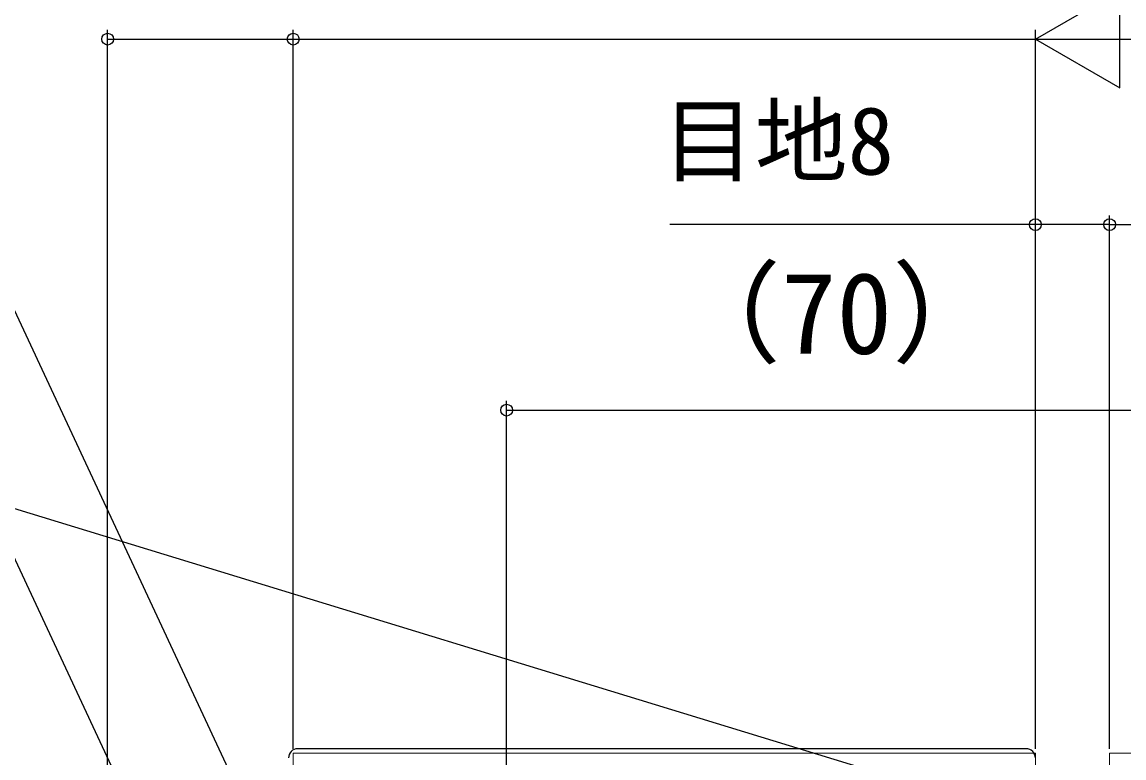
# Model space of a CAD drawing. Units: millimetres, scale not verified. Extents: x -525 to 525, y -783 to 779.
# Drawn here: x -245.2 to -126.4, y -384.3 to -305 of the extents above; entities that cross this region are included whole.
import ezdxf
from ezdxf.enums import TextEntityAlignment as Align

# ---------------------------------------------------------------- set-up
doc = ezdxf.new("R2010")
doc.units = ezdxf.units.MM
doc.header["$LTSCALE"] = 4
doc.layers.add('0-2_YKK_11', color=7, linetype='Continuous', lineweight=18)
doc.layers.add('0-5_YKK_13', color=4, linetype='Continuous')
doc.layers.add('0-7_YKK_D', color=6, linetype='Continuous')
doc.styles.add('ＭＳ ゴシック', font='')
doc.styles.get('ＭＳ ゴシック').set_extended_font_data('MS Gothic')

msp = doc.modelspace()

# ---------------------------------------------------------------- linework, layer by layer
at = {"layer": '0-2_YKK_11', "color": 211}
msp.add_lwpolyline([(-127.969, -446.3), (-127.969, -383.8), (-114.969, -383.8), (-114.969, -366.8), (-101.169, -366.8), (-96.969, -372.8), (-79.169, -372.8)], dxfattribs=at)
at = {"layer": '0-2_YKK_11', "color": 30}
msp.add_lwpolyline([(-135.969, -409.342), (-135.969, -383.8), (-215.969, -383.8), (-215.969, -406.8)], dxfattribs=at)
at = {"layer": '0-5_YKK_13'}
msp.add_line((-136.969, -383.3), (-215.469, -383.3), dxfattribs=at)
for centre, major_axis in [((-215.469, -384.3), (-0.707, 0.707)), ((-136.969, -384.3), (0.707, 0.707))]:
    msp.add_ellipse(centre, major_axis=major_axis, ratio=0.999924, start_param=5.4978252, end_param=7.0685454, dxfattribs=at)
at = {"layer": '0-7_YKK_D'}
for p, q in [((-135.969, -306.8), (-126.876, -301.55)), ((-126.876, -312.05), (-126.876, -301.55)), ((-235.969, -404.1), (-235.969, -305.8)), ((-215.969, -383.3), (-215.969, -305.8)), ((-215.969, -383.3), (-215.969, -305.8)), ((-135.969, -383.3), (-135.969, -305.8)), ((-135.969, -383.3), (-135.969, -305.8)), ((-235.969, -306.8), (-215.969, -306.8)), ((-215.969, -306.8), (-135.969, -306.8)), ((-135.969, -306.8), (-126.876, -312.05)), ((-135.969, -306.8), (-117.782, -306.8)), ((-135.969, -383.3), (-135.969, -325.8)), ((-127.969, -383.3), (-127.969, -325.8)), ((-127.969, -383.3), (-127.969, -325.8)), ((-127.969, -326.8), (172.031, -326.8)), ((-192.969, -413.8), (-192.969, -345.8)), ((-192.969, -346.8), (-122.969, -346.8))]:
    msp.add_line(p, q, dxfattribs=at)
for points in [[(-194.381, -446.8), (-195.459, -444.489), (-256.687, -313.184), (-366.647, -313.184)], [(-127.969, -326.8), (-135.969, -326.8), (-175.36, -326.8)], [(-206.377, -447.8), (-207.454, -445.489), (-259.489, -333.9), (-348.966, -333.9)], [(-131.137, -392.567), (-133.576, -391.821), (-265.369, -351.528)]]:
    msp.add_lwpolyline(points, dxfattribs=at)
for centre in [(-235.969, -306.8), (-215.969, -306.8), (-215.969, -306.8), (-135.969, -326.8), (-127.969, -326.8), (-127.969, -326.8), (-192.969, -346.8)]:
    msp.add_circle(centre, 0.637, dxfattribs=at)

# ---------------------------------------------------------------- texts
at = {"layer": '0-7_YKK_D', "style": 'ＭＳ ゴシック'}
for s, height, p in [('目地8', 7.331, (-176.201, -323.607)), ('（70）', 8.798, (-175.389, -343.368))]:
    msp.add_text(s, height=height, dxfattribs=at).set_placement(p, align=Align.BOTTOM_LEFT)

doc.saveas('drawing.dxf')
